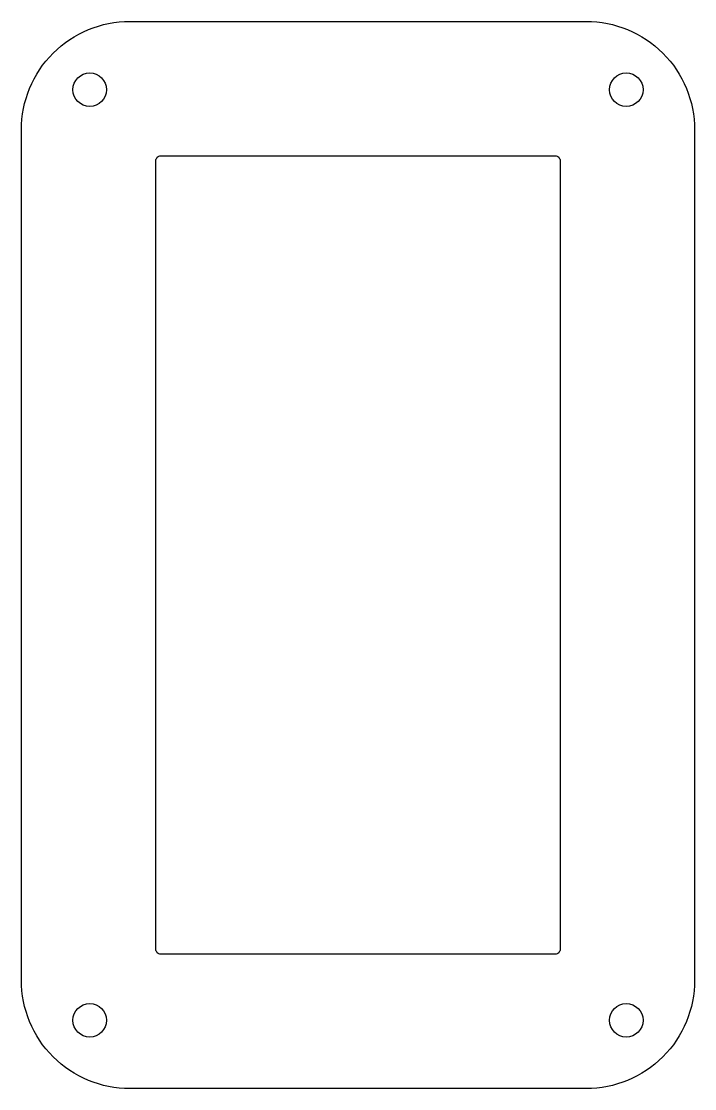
# Model space of a CAD drawing. Header units: millimetres. Extents: x -14 to 52, y -90 to 14.
import ezdxf

# ---------------------------------------------------------------- set-up
doc = ezdxf.new("R2010")
doc.units = ezdxf.units.MM
doc.layers.get('0').update_dxf_attribs({"linetype": 'CONTINUOUS'})

msp = doc.modelspace()

# ---------------------------------------------------------------- linework, layer by layer
for points in [[(-13.5, -79.2), (-13.5, 3, -0.414214), (-3, 13.5), (41.1, 13.5, -0.414214), (51.6, 3), (51.6, -79.2, -0.414214), (41.1, -89.7), (-3, -89.7, -0.414214)], [(-0.5, 0, -0.414214), (0, 0.5), (38.1, 0.5, -0.414214), (38.6, 0), (38.6, -76.2, -0.414214), (38.1, -76.7), (0, -76.7, -0.414214), (-0.5, -76.2)]]:
    msp.add_lwpolyline(points, format="xyb", close=True)
for centre in [(-6.89, 6.89), (44.99, 6.89), (-6.89, -83.09), (44.99, -83.09)]:
    msp.add_circle(centre, 1.62)

doc.saveas('drawing.dxf')
